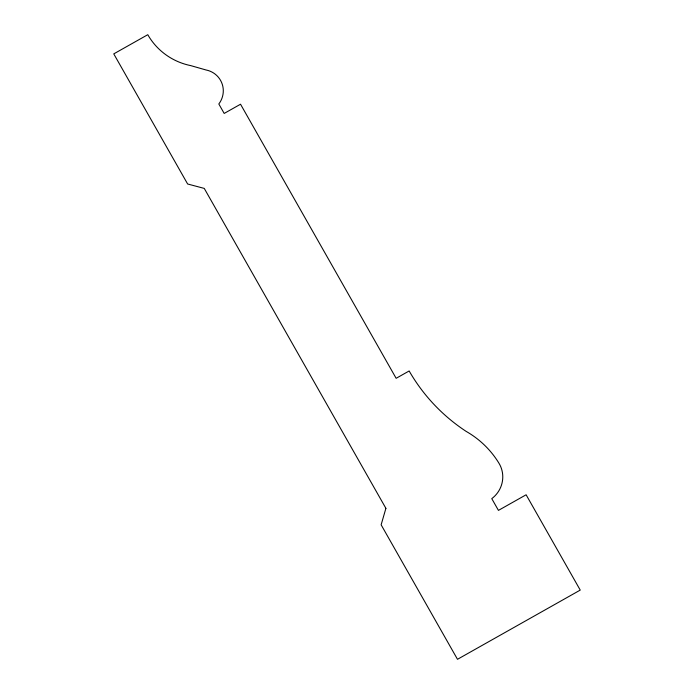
<?xml version="1.0" encoding="UTF-8"?>
<svg xmlns="http://www.w3.org/2000/svg" width="694" height="694" viewBox="0 0 694 694"><rect width="100%" height="100%" fill="white"/><g stroke="black" fill="none" stroke-linecap="round" stroke-linejoin="round"><path stroke-width="1.04" d="M385.899 508.346L381.136 524.811L457.493 659.3L580.236 590.091L526.121 494.779L498.439 510.385L491.777 498.648A27.387 26.78 -25.7 0 0 498.943 463.193A94.861 92.753 -25.7 0 0 466.142 431.382A185.879 181.75 -25.7 0 1 409.156 370.969L396.144 378.308L240.532 104.221L224.188 113.434L218.818 103.979A22.035 21.54 -25.7 0 0 205.953 69.955L190.711 65.609A65.835 64.369 -25.7 0 1 147.787 34.7L113.764 53.88L187.632 183.997L204.253 188.404L385.899 508.346"/></g></svg>
